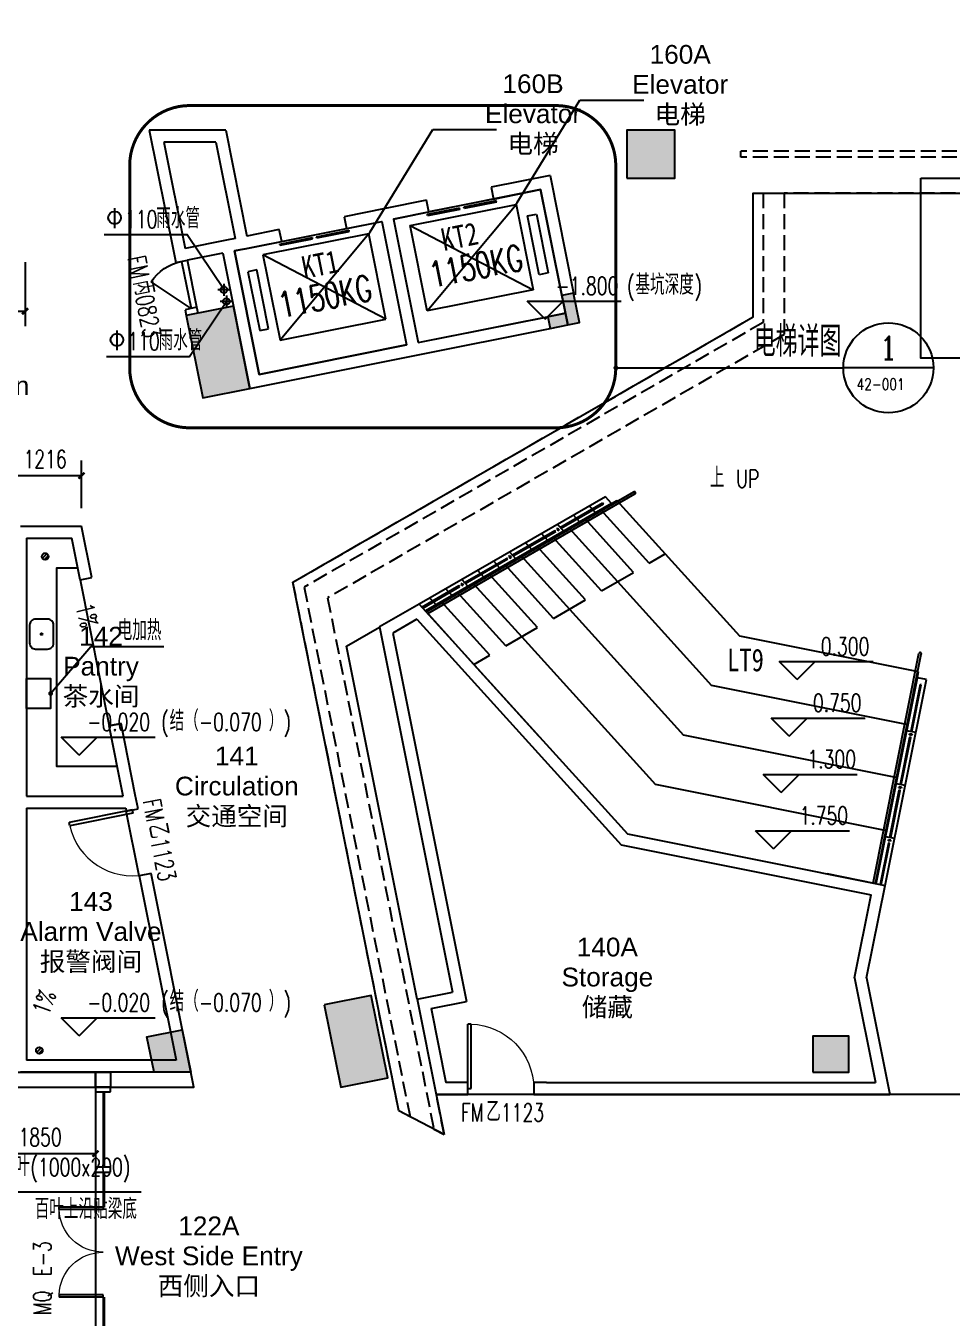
# Model space of a CAD drawing. Header units: inches. Extents: x -97096 to 280004, y -37912 to 97116.
# Drawn here: x -17912 to -2479, y 25900 to 47436 of the extents above; entities that cross this region are included whole.
import ezdxf
from ezdxf import colors
from ezdxf.entities.mleader import LeaderData, LeaderLine
from ezdxf.enums import TextEntityAlignment as Align
from ezdxf.math import Vec2, Vec3
from ezdxf.xclip import XClip

# ---------------------------------------------------------------- set-up
doc = ezdxf.new("R2010")
doc.units = ezdxf.units.IN
doc.header["$LTSCALE"] = 1000
doc.header["$MEASUREMENT"] = 0
doc.header["$XCLIPFRAME"] = 0
doc.linetypes.add('DASH', pattern=[0.35, 0.25, -0.1])
for name, color, linetype in [('3T_BAR', 7, 'Continuous'), ('510r-01$0$an-clng-level', 1, 'Continuous'), ('A-DETL-NOTE', 1, 'Continuous'), ('an-furniture', 253, 'Continuous'), ('COLUMN', 2, 'Continuous'), ('CURTWALL', 4, 'Continuous'), ('DIM_ELEV', 3, 'Continuous'), ('DIM_IDEN', 3, 'Continuous'), ('DIM_LEAD', 3, 'Continuous'), ('DIM_SYMB', 3, 'Continuous'), ('DOOR_FIRE', 4, 'Continuous'), ('DOOR_FIRE_TEXT', 7, 'Continuous'), ('EVTR', 6, 'Continuous'), ('PIPE', 3, 'Continuous'), ('PUB_DIM', 3, 'Continuous'), ('PUB_HATCH', 253, 'Continuous'), ('PUB_TEXT', 7, 'Continuous'), ('SLAB', 60, 'Continuous'), ('SPACE', 7, 'Continuous'), ('STAIR', 3, 'Continuous'), ('SURFACE', 6, 'Continuous'), ('SURFACE-INT', 62, 'Continuous'), ('WALL', 2, 'Continuous'), ('WALL-MOVE', 6, 'Continuous'), ('WINDOW', 4, 'Continuous'), ('WINDOW_TEXT', 7, 'Continuous')]:
    doc.layers.add(name, color=color, linetype=linetype)
doc.styles.add('510p-01$0$Arial_2', font='arial.ttf', dxfattribs={"height": 6.392964})
doc.styles.add('510p-01$0$Standard', font='gbenor.shx', dxfattribs={"bigfont": 'gbcbig.shx'})
doc.styles.add('_TCH_DIM', font='SIMPLEX', dxfattribs={"bigfont": 'GBCBIG'})
doc.styles.add('_TCH_DIM_T3', font='SIMPLEX', dxfattribs={"width": 0.705882, "bigfont": 'GBCBIG'})
doc.styles.add('_TCH_LABEL', font='COMPLEX', dxfattribs={"bigfont": 'GBCBIG'})
doc.styles.add('_TCH_SPACE', font='SIMPLEX', dxfattribs={"bigfont": 'GBCBIG'})
doc.styles.add('_TCH_WINDOW', font='SIMPLEX', dxfattribs={"bigfont": 'GBCBIG'})
doc.styles.add('DIMHT', font='', dxfattribs={"width": 0.8})
doc.styles.get('DIMHT').set_extended_font_data('SimHei')
doc.dimstyles.new('_TCH_ARCH&&100', dxfattribs={"dimtxt": 297.5, "dimasz": 100, "dimexe": 250, "dimexo": 300, "dimgap": 126.25, "dimtad": 1, "dimdec": 0, "dimzin": 0, "dimdsep": 46, "dimtxsty": '_TCH_DIM_T3', "dimblk": 'ARCHTICK', "dimcen": 0.09, "dimclrt": 7, "dimazin": 2, "dimtfac": 1, "dimtdec": 0, "dimtix": 1, "dimtmove": 2, "dimatfit": 3, "dimfxl": 1, "dimtolj": 1, "dimtzin": 0, "dimarcsym": 0})

# ---------------------------------------------------------------- blocks, each defined once
blk = doc.blocks.new('510p-01$0$_Dot')
at = {"color": 0, "linetype": 'ByBlock', "lineweight": -2}
blk.add_line((-0.5, 0), (-1, 0), dxfattribs=at)
at = {"color": 0, "linetype": 'ByBlock', "const_width": 0.5}
blk.add_lwpolyline([(-0.25, 0, 1), (0.25, 0, 1)], format="xyb", close=True, dxfattribs=at)
blk = doc.blocks.new('510p-01$0$material tag')
blk = doc.blocks.new('510I-02-CentralForum-00$0$forum stair 1')
at = {"layer": 'STAIR'}
for p, q in [((522983, 74185), (526971, 76485)), ((526499, 76404), (522184, 73915)), ((523003, 74151), (526991, 76451)), ((526602, 76290), (523235, 74348)), ((525746, 75894), (526457, 76304)), ((525760, 75879), (526467, 76287)), ((526457, 76304), (526467, 76287)), ((526602, 76290), (526691, 76341)), ((524949, 75435), (525658, 75843)), ((524963, 75419), (525672, 75828)), ((525689, 75873), (525707, 75883)), ((525689, 75873), (525709, 75838)), ((525707, 75883), (525727, 75848)), ((525709, 75838), (525727, 75848)), ((525893, 75881), (526699, 74991)), ((524151, 74975), (524860, 75383)), ((524892, 75413), (524909, 75423)), ((524892, 75413), (524912, 75378)), ((524909, 75423), (524929, 75388)), ((524912, 75378), (524929, 75388)), ((525096, 75421), (525901, 74532)), ((524165, 74959), (524874, 75368)), ((524094, 74953), (524112, 74963)), ((524094, 74953), (524114, 74919)), ((524112, 74963), (524131, 74929)), ((524298, 74961), (525104, 74072)), ((526699, 74991), (528268, 73258)), ((523354, 74515), (524063, 74923)), ((523367, 74499), (524076, 74908)), ((524114, 74919), (524131, 74929)), ((525901, 74532), (527800, 72434)), ((531718, 73486), (528736, 74082)), ((525104, 74072), (527332, 71610)), ((530642, 68387), (531723, 73791)), ((530683, 68387), (531762, 73783)), ((531699, 73388), (531718, 73486)), ((530698, 68387), (531699, 73388)), ((530851, 68387), (531846, 73358)), ((531743, 73277), (531586, 72493)), ((531605, 72489), (531762, 73273)), ((531846, 73358), (531699, 73388)), ((531762, 73273), (531743, 73277)), ((531564, 72436), (531568, 72455)), ((531603, 72428), (531564, 72436)), ((531607, 72448), (531568, 72455)), ((531607, 72448), (531603, 72428)), ((531388, 71553), (531392, 71573)), ((531427, 71545), (531388, 71553)), ((531431, 71565), (531392, 71573)), ((531431, 71565), (531427, 71545)), ((531211, 70671), (531215, 70690)), ((531250, 70663), (531211, 70671)), ((531254, 70682), (531215, 70690)), ((531254, 70682), (531250, 70663))]:
    blk.add_line(p, q, dxfattribs=at)
for points in [[(526278, 76201), (526234, 76250)], [(526602, 76290), (526499, 76404)], [(528736, 74082), (526691, 76341)], [(526012, 76048), (525968, 76097)], [(526071, 75983), (526026, 76033)], [(526965, 75145), (526159, 76034)], [(526337, 76137), (526292, 76186)], [(527230, 75298), (526425, 76188)], [(525672, 75828), (525658, 75843)], [(525805, 75830), (525702, 75944)], [(525215, 75588), (525170, 75637)], [(525481, 75741), (525436, 75790)], [(525539, 75677), (525494, 75726)], [(526433, 74838), (525628, 75728)], [(524874, 75368), (524860, 75383)], [(525007, 75370), (524904, 75484)], [(525273, 75523), (525228, 75573)], [(526167, 74685), (525362, 75574)], [(527230, 75298), (527496, 75451)], [(524417, 75128), (524373, 75177)], [(524683, 75281), (524638, 75330)], [(524741, 75217), (524697, 75266)], [(525635, 74378), (524830, 75268)], [(524210, 74910), (524107, 75024)], [(524475, 75063), (524431, 75113)], [(525369, 74225), (524564, 75115)], [(526433, 74838), (526965, 75145)], [(523885, 74821), (523841, 74871)], [(523944, 74757), (523899, 74806)], [(524838, 73918), (524032, 74808)], [(524076, 74908), (524063, 74923)], [(523620, 74668), (523575, 74717)], [(523678, 74603), (523633, 74653)], [(524572, 73765), (523767, 74655)], [(525635, 74378), (526167, 74685)], [(523235, 74348), (524040, 73458)], [(524306, 73612), (523501, 74501)], [(524838, 73918), (525369, 74225)], [(524040, 73458), (524572, 73765)], [(526864, 70785), (524306, 73612)], [(531542, 72603), (528268, 73258)], [(531365, 71721), (527800, 72434)], [(531429, 71606), (531586, 72391), (531566, 72395), (531409, 71610)], [(531669, 72476), (531522, 72505)], [(531189, 70838), (527332, 71610)], [(531252, 70724), (531409, 71508), (531390, 71512), (531233, 70728)], [(531493, 71593), (531346, 71623)], [(526570, 69315), (522868, 71259)], [(531012, 69956), (526864, 70785)], [(531316, 70711), (531169, 70740)], [(531076, 69841), (531233, 70626), (531213, 70630), (531056, 69845)]]:
    blk.add_lwpolyline(points, dxfattribs=at)
for centre, start, end in [((526981, 76468), 299.9717, 119.9717), ((531743, 73787), 348.6901, 168.6901)]:
    blk.add_arc(centre, 20, start, end, dxfattribs=at)
blk = doc.blocks.new('A$C3BF61DC0')
ref = blk.add_blockref('510I-02-CentralForum-00$0$forum stair 1', (-530924, -69770))
XClip(ref).set_block_clipping_path([(523397.6764344988, 74614.9874351846), (526864.1684886728, 70785.4480040937), (531159.227429929, 69926.4362158338), (538350.4292262733, 69926.436215833), (542645.4881675332, 70785.4480040937), (546111.9802214873, 74614.9874349417), (547325.6653080205, 77344.9206897573), (522183.9913772181, 77344.9206897573)])
blk = doc.blocks.new('PIPE-110')
for p, q in [((87087.5, -205623.5), (87087.5, -205423.5)), ((86987.5, -205523.5), (87187.5, -205523.5))]:
    blk.add_line(p, q)
blk.add_circle((87087.5, -205523.5), 55)
blk = doc.blocks.new('PIPE-12F')
at = {"layer": 'DIM_SYMB'}
for points in [[(25327, -201755), (26710, -201755), (27326, -202674)], [(25366, -203790), (26749, -203790), (27365, -202870)]]:
    blk.add_lwpolyline(points, dxfattribs=at)
for points in [[(27326, -202674, 1), (27326, -202674, 1)], [(27365, -202870, 1), (27365, -202870, 1)]]:
    blk.add_lwpolyline(points, format="xyb", close=True, dxfattribs=at)
at = {"layer": 'PUB_TEXT'}
for p, q in [((25502, -201317), (25502, -201650)), ((25541, -203352), (25541, -203685))]:
    blk.add_line(p, q, dxfattribs=at)
for centre in [(25502, -201475), (25541, -203510)]:
    blk.add_circle(centre, 105, dxfattribs=at)
at = {"layer": 'PIPE', "rotation": 179.999999999999}
for p in [(114413, -408198), (114452, -408394)]:
    blk.add_blockref('PIPE-110', p, dxfattribs=at)
at = {"layer": 'PUB_TEXT', "style": '_TCH_DIM', "width": 0.705882}
for p in [(25677, -201650), (25716, -203685)]:
    blk.add_text('110', height=297.5, dxfattribs=at).set_placement(p)
at = {"layer": 'PUB_TEXT', "style": '_TCH_DIM'}
for p in [(26197, -201650), (26236, -203685)]:
    blk.add_text('雨水管', height=337.6, dxfattribs=at).set_placement(p)
blk = doc.blocks.new('_ArchTick')
at = {"color": 0, "linetype": 'ByBlock', "const_width": 0.4}
blk.add_lwpolyline([(-0.5, -0.5), (0.5, 0.5)], dxfattribs=at)
blk = doc.blocks.new('*D212')
at = {"layer": 'Defpoints', "color": 0, "transparency": 16777216}
for p in [(-18900, 43800), (-17924, 43800), (-17924, 42681)]:
    blk.add_point(p, dxfattribs=at)
at = {"layer": 'PUB_DIM', "color": 0, "lineweight": -2, "transparency": 16777216}
for p, q in [((-18900, 43500), (-18900, 42431)), ((-17924, 43500), (-17924, 42431)), ((-18900, 42681), (-17924, 42681))]:
    blk.add_line(p, q, dxfattribs=at)
at = {"layer": 'PUB_DIM', "color": 0, "lineweight": -2, "transparency": 16777216, "xscale": 100, "yscale": 100, "zscale": 100, "rotation": 180}
blk.add_blockref('_ArchTick', (-18900, 42681), dxfattribs=at)
at = {"layer": 'PUB_DIM', "color": 0, "lineweight": -2, "transparency": 16777216, "xscale": 100, "yscale": 100, "zscale": 100}
blk.add_blockref('_ArchTick', (-17924, 42681), dxfattribs=at)
at = {"layer": 'PUB_DIM', "color": 7, "transparency": 16777216, "insert": (-18412, 42956), "char_height": 297.5, "attachment_point": 5, "style": '_TCH_DIM_T3'}
blk.add_mtext('\\A1;976', dxfattribs=at)
blk = doc.blocks.new('*D423')
at = {"layer": 'Defpoints', "color": 0, "transparency": 16777216}
for p in [(-16984, 39941), (-18200, 39100), (-16984, 39100)]:
    blk.add_point(p, dxfattribs=at)
at = {"layer": 'PUB_DIM', "color": 0, "lineweight": -2, "transparency": 16777216}
for p, q in [((-18200, 39400), (-18200, 40191)), ((-16984, 39400), (-16984, 40191)), ((-18200, 39941), (-16984, 39941))]:
    blk.add_line(p, q, dxfattribs=at)
at = {"layer": 'PUB_DIM', "color": 0, "lineweight": -2, "transparency": 16777216, "xscale": 100, "yscale": 100, "zscale": 100, "rotation": 180}
blk.add_blockref('_ArchTick', (-18200, 39941), dxfattribs=at)
at = {"layer": 'PUB_DIM', "color": 0, "lineweight": -2, "transparency": 16777216, "xscale": 100, "yscale": 100, "zscale": 100}
blk.add_blockref('_ArchTick', (-16984, 39941), dxfattribs=at)
at = {"layer": 'PUB_DIM', "color": 7, "transparency": 16777216, "insert": (-17592, 40216), "char_height": 297.5, "attachment_point": 5, "style": '_TCH_DIM_T3'}
blk.add_mtext('\\A1;1216', dxfattribs=at)
blk = doc.blocks.new('*D472')
at = {"layer": 'Defpoints', "color": 0, "transparency": 16777216}
for p in [(-18600, 29748), (-16750, 29748), (-16750, 28642)]:
    blk.add_point(p, dxfattribs=at)
at = {"layer": 'PUB_DIM', "color": 0, "lineweight": -2, "transparency": 16777216}
for p, q in [((-18600, 29448), (-18600, 28392)), ((-16750, 29448), (-16750, 28392)), ((-18600, 28642), (-16750, 28642))]:
    blk.add_line(p, q, dxfattribs=at)
at = {"layer": 'PUB_DIM', "color": 0, "lineweight": -2, "transparency": 16777216, "xscale": 100, "yscale": 100, "zscale": 100}
for p, rotation in [((-18600, 28642), 179.9965675567383), ((-16750, 28642), 359.9965675567383)]:
    blk.add_blockref('_ArchTick', p, dxfattribs=dict(at, rotation=rotation))
at = {"layer": 'PUB_DIM', "color": 7, "transparency": 16777216, "insert": (-17675, 28917), "char_height": 297.5, "attachment_point": 5, "rotation": 359.9966, "style": '_TCH_DIM_T3'}
blk.add_mtext('\\A1;1850', dxfattribs=at)
blk = doc.blocks.new('_FZH')
blk.add_lwpolyline([(-0.5, -0.5), (0.5, -0.5), (0.5, 0.5), (-0.5, 0.5)], close=True)
at = {"layer": 'PUB_HATCH'}
blk.add_solid([(-0.5, -0.5), (0.5, -0.5), (-0.5, 0.5), (0.5, 0.5)], dxfattribs=at)
blk = doc.blocks.new('$DorLib2D$00000001')
for p, q in [((0.45, 0.975), (0.5, 0.975)), ((0.45, 0), (0.45, 0.975)), ((0.5, 0), (0.5, 0.975)), ((0.5, 0), (0.45, 0))]:
    blk.add_line(p, q)
at = {"lineweight": 13}
blk.add_arc((0.475, 0), 0.975, 91.4693, 180, dxfattribs=at)
blk = doc.blocks.new('$DorLib2D$00000002')
for p, q in [((-0.5, 0), (-0.5, 0.4875)), ((-0.475, 0.4875), (-0.5, 0.4875)), ((-0.475, 0), (-0.475, 0.4875)), ((0.475, 0), (0.475, 0.4875)), ((0.475, 0.4875), (0.5, 0.4875)), ((0.5, 0), (0.5, 0.4875)), ((-0.5, 0), (-0.475, 0)), ((0.5, 0), (0.475, 0))]:
    blk.add_line(p, q)
at = {"lineweight": 13}
for centre, start, end in [((-0.4875, 0), 0, 88.53072), ((0.4875, 0), 91.46928, 180)]:
    blk.add_arc(centre, 0.4875, start, end, dxfattribs=at)
blk = doc.blocks.new('$DORLIB2D$00000127')
at = {"color": 0}
for points in [[(-0.533, 0.795), (-0.533, 0.69)], [(-0.033, 0.795), (-0.533, 0.795)], [(-0.033, 0.795), (-0.033, 0.69)], [(0.533, 0.795), (0.033, 0.795)], [(0.033, 0.795), (0.033, 0.69)], [(0.533, 0.795), (0.533, 0.69)], [(-0.033, 0.69), (-0.533, 0.69)], [(0.533, 0.69), (0.033, 0.69)], [(0.5, 0.5), (-0.5, 0.5)]]:
    blk.add_lwpolyline(points, dxfattribs=at)
blk = doc.blocks.new('$DorLib2D$00000114')
at = {"color": 0}
blk.add_line((0.5, 0), (-0.207, 0.707), dxfattribs=at)
blk.add_arc((0.5, 0), 1, 135, 180, dxfattribs=at)

msp = doc.modelspace()

# ---------------------------------------------------------------- hatches: boundary and pattern name
at = {"layer": 'PIPE'}
h = msp.add_hatch(dxfattribs=at)
h.set_pattern_fill('ANSI31', color=256, scale=25)
h.set_pattern_definition([(45, (-11043, 497481), (-28.0633004, 28.0633004), [])])
edge = h.paths.add_edge_path()
edge.add_arc((-17589.5, 38595), 55, 0, 360)
h = msp.add_hatch(dxfattribs=at)
h.set_pattern_fill('ANSI31', color=256, scale=25)
h.set_pattern_definition([(45, (-11141, 489246.5), (-28.0633004, 28.0633004), [])])
edge = h.paths.add_edge_path()
edge.add_arc((-17687.5, 30360.5), 55, 0, 360)
at = {"layer": 'PUB_HATCH'}
msp.add_hatch(color=256, dxfattribs=at).paths.add_polyline_path([(-15776.2, 30000), (-15893.9, 30588.3), (-15305.5, 30706), (-15164.3, 30000)])

# ---------------------------------------------------------------- linework, layer by layer
at = {"layer": '3T_BAR'}
for p, q in [((-16750, 29750), (-16750, 29670)), ((-16500, 29750), (-16750, 29750)), ((-16500, 29670), (-16500, 29750)), ((-16750, 29670), (-16500, 29670)), ((-16750, 28415), (-16750, 28335)), ((-16500, 28415), (-16750, 28415)), ((-16750, 28335), (-16500, 28335)), ((-16500, 28335), (-16500, 28415))]:
    msp.add_line(p, q, dxfattribs=at)
msp.add_lwpolyline([(-16500, 29750), (-16750, 29750), (-16750, 30000), (-16500, 30000)], close=True, dxfattribs=at)
at = {"layer": '510r-01$0$an-clng-level'}
msp.add_lwpolyline([(-10942.7, 28958.5), (-11699.6, 29356.2), (-13461.5, 38164.5), (-5791.7, 42587.6), (-5791.7, 44650), (5791.7, 44650), (5791.7, 42587.6), (13461.5, 38164.5), (11699.6, 29356.2), (10942.7, 28958.5), (11076.4, 29627.2), (-11076.4, 29627.2)], close=True, dxfattribs=at)
at = {"layer": 'an-furniture'}
for points in [[(-3000, 44900), (3000, 44900), (3000, 41900), (-3000, 41900)], [(-17900, 36559.5), (-17500, 36559.5), (-17500, 36059.5), (-17900, 36059.5)]]:
    msp.add_lwpolyline(points, close=True, dxfattribs=at)
msp.add_lwpolyline([(-17048.3, 38400), (-17400, 38400), (-17400, 35100), (-16388.3, 35100)], dxfattribs=at)
msp.add_lwpolyline([(-17550, 37550.2), (-17750, 37550.2, 0.4142136), (-17850, 37450.2), (-17850, 37150.2, 0.4142136), (-17750, 37050.2), (-17550, 37050.2, 0.4142136), (-17450, 37150.2), (-17450, 37450.2, 0.4142136)], format="xyb", close=True, dxfattribs=at)
msp.add_circle((-17650, 37300.2), 15, dxfattribs=at)
at = {"layer": 'COLUMN'}
msp.add_lwpolyline([(-15776.2, 30000), (-15893.9, 30588.3), (-15305.5, 30706), (-15164.3, 30000)], close=True, dxfattribs=at)
at = {"layer": 'CURTWALL'}
for p, q in [((-16625, 29670), (-16625, 28415)), ((-16605, 29670), (-16605, 28415)), ((-16625, 28335), (-16625, 27750)), ((-16605, 28335), (-16605, 27750)), ((-16625, 26250), (-16625, 25665)), ((-16605, 26250), (-16605, 25665))]:
    msp.add_line(p, q, dxfattribs=at)
at = {"layer": 'DIM_ELEV'}
for p, q in [((-9260, 42550), (-9560, 42850)), ((-9560, 42850), (-7995, 42850)), ((-9260, 42550), (-8960, 42850)), ((-5062.8, 36540.8), (-5362.8, 36840.8)), ((-5362.8, 36840.8), (-3797.8, 36840.8)), ((-5062.8, 36540.8), (-4762.8, 36840.8)), ((-5194.2, 35601.5), (-5494.2, 35901.5)), ((-5494.2, 35901.5), (-3929.2, 35901.5)), ((-5194.2, 35601.5), (-4894.2, 35901.5)), ((-17022.1, 35281.4), (-17322.1, 35581.4)), ((-17322.1, 35581.4), (-15757.1, 35581.4)), ((-17022.1, 35281.4), (-16722.1, 35581.4)), ((-5325.6, 34662.3), (-5625.6, 34962.3)), ((-5625.6, 34962.3), (-4060.6, 34962.3)), ((-5325.6, 34662.3), (-5025.6, 34962.3)), ((-5456.9, 33723.1), (-5756.9, 34023.1)), ((-5756.9, 34023.1), (-4191.9, 34023.1)), ((-5456.9, 33723.1), (-5156.9, 34023.1)), ((-17022.1, 30607.3), (-17322.1, 30907.3)), ((-17322.1, 30907.3), (-15757.1, 30907.3)), ((-17022.1, 30607.3), (-16722.1, 30907.3))]:
    msp.add_line(p, q, dxfattribs=at)
at = {"layer": 'DIM_IDEN'}
for p, q in [((-8058, 41736.8), (-5168.3, 41736.8)), ((-5168.3, 41736.8), (-4291.4, 41736.8)), ((-2791.4, 41736.8), (-4291.4, 41736.8))]:
    msp.add_line(p, q, dxfattribs=at)
for centre, radius in [((-3541.4, 41736.8), 750), ((-8083, 41736.8), 25)]:
    msp.add_circle(centre, radius, dxfattribs=at)
at = {"layer": 'DIM_LEAD'}
for p, q in [((-17500, 36309.5), (-16830, 37091.5)), ((-16830, 37091.5), (-15615, 37091.5)), ((-18861.2, 28006.8), (-15990.2, 28006.8))]:
    msp.add_line(p, q, dxfattribs=at)
at = {"layer": 'DIM_LEAD', "const_width": 40}
msp.add_lwpolyline([(-17513, 36294.3, 1), (-17487, 36324.7, 1)], format="xyb", close=True, dxfattribs=at)
at = {"layer": 'DIM_SYMB'}
for points in [[(-6605.5, 39862.3, 0, 0, 0), (-10694.6, 37504.3, 80, 0, 0), (-10954.5, 37354.4, 0, 0, 0)], [(-17016.1, 37065.4, 0, 0, 0), (-17200.9, 37796.5, 80, 0, 0), (-17274.5, 38087.3, 0, 0, 0)], [(-17202.7, 31551.1, 0, 0, 0), (-17454.2, 30840.3, 80, 0, 0), (-17554.3, 30557.4, 0, 0, 0)]]:
    msp.add_lwpolyline(points, format="xyseb", dxfattribs=at)
at = {"layer": 'DOOR_FIRE'}
for p, q in [((-15316.8, 43510.1), (-15160, 42725.6)), ((-15061.9, 42745.2), (-15218.8, 43529.7)), ((-16022.8, 33272.3), (-16238.5, 34351))]:
    msp.add_line(p, q, dxfattribs=at)
at = {"layer": 'EVTR'}
for p, q in [((-11510.2, 44108.1), (-9745.2, 44461.1)), ((-11225.8, 42686.3), (-9745.2, 44461.1)), ((-9745.2, 44461.1), (-9460.8, 43039.3)), ((-9553.9, 44269.9), (-9406.9, 44299.3)), ((-9357.8, 43289.3), (-9553.9, 44269.9)), ((-9406.9, 44299.3), (-9210.7, 43318.8)), ((-12196.6, 43970.8), (-13961.7, 43617.8)), ((-12196.6, 43970.8), (-13677.3, 42196)), ((-11912.2, 42549), (-12196.6, 43970.8)), ((-11225.8, 42686.3), (-11510.2, 44108.1)), ((-11510.2, 44108.1), (-9460.8, 43039.3)), ((-13961.7, 43617.8), (-13677.3, 42196)), ((-11912.2, 42549), (-13961.7, 43617.8)), ((-14064.6, 43367.8), (-14211.7, 43338.4)), ((-14211.7, 43338.4), (-14015.6, 42357.8)), ((-13868.5, 42387.2), (-14064.6, 43367.8)), ((-9210.7, 43318.8), (-9357.8, 43289.3)), ((-9460.8, 43039.3), (-11225.8, 42686.3)), ((-13677.3, 42196), (-11912.2, 42549)), ((-14015.6, 42357.8), (-13868.5, 42387.2))]:
    msp.add_line(p, q, dxfattribs=at)
at = {"layer": 'PIPE'}
for centre in [(-17589.5, 38595), (-17687.5, 30360.5)]:
    msp.add_circle(centre, 55, dxfattribs=at)
at = {"layer": 'PUB_DIM', "linetype": 'DASH', "const_width": 50}
msp.add_lwpolyline([(-15182.1, 46107.9), (-9083, 46107.9, -0.4142136), (-8083, 45107.9), (-8083, 41736.8, -0.4142136), (-9083, 40736.8), (-15182.1, 40736.8, -0.4142136), (-16182.1, 41736.8), (-16182.1, 45107.9, -0.4142136)], format="xyb", close=True, dxfattribs=at)
at = {"layer": 'SLAB'}
msp.add_lwpolyline([(10489, 49200), (-12200, 49200), (-12200, 48450), (-12800, 48450), (-12800, 60000), (-45700, 60000), (-45700, 48000), (-24250, 48000), (-24250, 42000), (-54700, 42000), (-54700, 30000), (-16750, 30000), (-16750, 24000)], dxfattribs=at)
for points in [[(-11374.9, 42156.9), (-8923.5, 42647.2), (-9335.3, 44706.4), (-11786.8, 44216.1)], [(-14434.3, 43686.6), (-11982.9, 44176.9), (-11571, 42117.7), (-14022.5, 41627.4)]]:
    msp.add_lwpolyline(points, close=True, dxfattribs=at)
at = {"layer": 'STAIR'}
msp.add_lwpolyline([(-11394.2, 31215.8), (-12570.8, 37099.3), (-12022.2, 37415.7)], dxfattribs=at)
at = {"layer": 'SURFACE', "linetype": 'DASH'}
msp.add_lwpolyline([(-11699.6, 29356.2), (-13461.5, 38164.5), (-5791.7, 42587.6), (-5791.7, 44650), (-5626.7, 44650), (-5626.7, 42492.3), (-13276.4, 38080.7), (-11511.6, 29257.4)], close=True, dxfattribs=at)
for points in [[(11076.4, 29627.2), (10942.7, 28958.5), (11114.1, 29048.6), (12884.9, 37902.5), (5276.7, 42290.1), (5276.7, 44650), (-5276.7, 44650), (-5276.7, 42290.1), (-12884.9, 37902.5), (-11114.1, 29048.6), (-10942.7, 28958.5), (-11076.4, 29627.2)], [(3514.7, 29627.2), (-3514.7, 29627.2)]]:
    msp.add_lwpolyline(points, dxfattribs=at)
at = {"layer": 'SURFACE'}
msp.add_lwpolyline([(-18600, 30000), (-18600, 29750), (-15114.3, 29750), (-15163.8, 30000)], dxfattribs=at)
at = {"layer": 'SURFACE-INT'}
for p, q in [((-14179.4, 41392), (-14371, 42350)), ((-16326.1, 35808.6), (-16522.2, 35769.4))]:
    msp.add_line(p, q, dxfattribs=at)
at = {"layer": 'WALL'}
for p, q in [((-15856.8, 45700), (-15454.1, 43686.6)), ((-14582, 45700), (-15856.8, 45700)), ((-14582, 45700), (-14228.4, 43931.7)), ((-15612.8, 45500), (-15258, 43725.8)), ((-14746, 45500), (-15612.8, 45500)), ((-14746, 45500), (-14424.5, 43892.5)), ((-9178.4, 44941.7), (-10159, 44745.6)), ((-9178.4, 44941.7), (-8786.2, 42980.6)), ((-10159, 44745.6), (-10119.8, 44549.5)), ((-10119.8, 44549.5), (-9335.3, 44706.4)), ((-9335.3, 44706.4), (-8982.3, 42941.4)), ((-11924, 44392.6), (-12610.4, 44255.3)), ((-11237.6, 44529.9), (-11924, 44392.6)), ((-11198.4, 44333.8), (-11237.6, 44529.9)), ((-12610.4, 44255.3), (-12571.2, 44059.2)), ((-12571.2, 44059.2), (-11982.9, 44176.9)), ((-11982.9, 44176.9), (-11571, 42117.7)), ((-11786.8, 44216.1), (-11198.4, 44333.8)), ((-11786.8, 44216.1), (-11374.9, 42156.9)), ((-13689.1, 44039.6), (-14228.4, 43931.7)), ((-13649.9, 43843.5), (-13689.1, 44039.6)), ((-14571.6, 43863.1), (-15258, 43725.8)), ((-14424.5, 43892.5), (-14571.6, 43863.1)), ((-14287.2, 43716), (-13649.9, 43843.5)), ((-15454.1, 43686.6), (-15414.9, 43490.5)), ((-15414.9, 43490.5), (-15218.8, 43529.7)), ((-14630.4, 43647.4), (-15218.8, 43529.7)), ((-14630.4, 43647.4), (-14179.4, 41392)), ((-14287.2, 43716), (-14434.3, 43686.6)), ((-14434.3, 43686.6), (-14022.5, 41627.4)), ((-15061.9, 42745.2), (-15258, 42706)), ((-15258, 42706), (-15238.4, 42608)), ((-15042.3, 42647.2), (-15061.9, 42745.2)), ((-11374.9, 42156.9), (-9217.6, 42588.3)), ((-11433.7, 41941.2), (-9178.4, 42392.2)), ((-14022.5, 41627.4), (-11571, 42117.7)), ((-14179.4, 41392), (-11433.7, 41941.2)), ((-18000, 39100), (-16984.3, 39100)), ((-16813.3, 38244.9), (-16984.3, 39100)), ((-17900, 38900), (-17900, 37900)), ((-17900, 38900), (-17148.3, 38900)), ((-17009.4, 38205.7), (-17148.3, 38900)), ((-17009.4, 38205.7), (-16813.3, 38244.9)), ((-17900, 37900), (-17900, 34600)), ((-11358.7, 37801), (-12022.7, 37418.1)), ((-11358.7, 37801), (-7890.7, 33969.7)), ((-11398.7, 37547.1), (-11798.4, 37316.6)), ((-11398.7, 37547.1), (-7994.6, 33786.5)), ((-12022.7, 37418.1), (-10805.8, 31333.5)), ((-11798.4, 37316.6), (-10570.5, 31176.6)), ((-16522.2, 35769.4), (-16326.1, 35808.6)), ((-16288.3, 34600), (-16522.2, 35769.4)), ((-16088.3, 34619.6), (-16326.1, 35808.6)), ((-17900, 34600), (-16288.3, 34600)), ((-16042.4, 34390.2), (-16088.3, 34619.6)), ((-17900, 34400), (-17900, 30250)), ((-17900, 34400), (-16248.3, 34400)), ((-16248.3, 34400), (-16238.5, 34351)), ((-16238.5, 34351), (-16042.4, 34390.2)), ((-7890.7, 33969.7), (-3595.6, 33110.7)), ((-7994.6, 33786.5), (-3831, 32953.8)), ((-15826.6, 33311.6), (-16022.8, 33272.3)), ((-16022.8, 33272.3), (-15408.3, 30200)), ((-15164.3, 30000), (-15826.6, 33311.6)), ((-4107.5, 31571.2), (-3831, 32953.8)), ((-3903.5, 31571.2), (-3595.6, 33110.7)), ((-4107.5, 31571.2), (-3758.7, 29827.1)), ((-3903.5, 31571.2), (-3514.7, 29627.1)), ((-11394.2, 31215.8), (-10805.8, 31333.5)), ((-11394.2, 31215.8), (-11076.4, 29627.2)), ((-11158.8, 31058.9), (-10570.5, 31176.6)), ((-11158.8, 31058.9), (-10912.5, 29827.2)), ((-17900, 30250), (-17900, 30200)), ((-15408.3, 30200), (-17900, 30200)), ((-15164.3, 30000), (-18000, 30000)), ((-10550.1, 29827.2), (-10912.5, 29827.2)), ((-10550.1, 29627.2), (-10550.1, 29827.2)), ((-9236.3, 29827.2), (-9450.1, 29827.2)), ((-9450.1, 29827.2), (-9450.1, 29627.2)), ((-9236.3, 29827.2), (-9236.3, 29827.2)), ((-9236.3, 29827.2), (-3758.7, 29827.1)), ((-11076.4, 29627.2), (-10550.1, 29627.2)), ((-9450.1, 29627.2), (-9236.3, 29627.2)), ((-9236.3, 29627.2), (-3514.7, 29627.1))]:
    msp.add_line(p, q, dxfattribs=at)
at = {"layer": 'WALL-MOVE', "linetype": 'DASH'}
for p, q in [((6000, 45350), (-6000, 45350)), ((-6000, 45250), (-6000, 45350)), ((6000, 45250), (-6000, 45250))]:
    msp.add_line(p, q, dxfattribs=at)
at = {"layer": 'WINDOW'}
msp.add_line((-16750, 27750), (-16750, 26250), dxfattribs=at)
msp.add_lwpolyline([(-17009.4, 38205.7), (-16522.2, 35769.4)], dxfattribs=at)

# ---------------------------------------------------------------- block references
at = {"layer": 'A-DETL-NOTE'}
ref = msp.add_blockref('510p-01$0$material tag', (-187390, -28871.3), dxfattribs=dict(at, xscale=3.125, yscale=3.125, zscale=3.125))
ref.add_attrib('ROOM_TAG', '160A', dxfattribs={"layer": '0', "height": 312.5, "style": '510p-01$0$Arial_2'}).set_placement((-7010.4, 46960.9), align=Align.MIDDLE_CENTER)
ref.add_attrib('NAME_ENG', 'Elevator', dxfattribs={"layer": '0', "height": 312.5, "style": '510p-01$0$Arial_2'}).set_placement((-7010.4, 46460.9), align=Align.MIDDLE_CENTER)
ref.add_attrib('NAME_CN', '电梯', dxfattribs={"layer": '0', "height": 312.5, "style": '510p-01$0$Arial_2'}).set_placement((-7010.4, 45960.9), align=Align.MIDDLE_CENTER)
ref = msp.add_blockref('510p-01$0$material tag', (-189841.5, -29361.6), dxfattribs=dict(at, xscale=3.125, yscale=3.125, zscale=3.125))
ref.add_attrib('ROOM_TAG', '160B', dxfattribs={"layer": '0', "height": 312.5, "style": '510p-01$0$Arial_2'}).set_placement((-9461.8, 46470.6), align=Align.MIDDLE_CENTER)
ref.add_attrib('NAME_ENG', 'Elevator', dxfattribs={"layer": '0', "height": 312.5, "style": '510p-01$0$Arial_2'}).set_placement((-9461.8, 45970.6), align=Align.MIDDLE_CENTER)
ref.add_attrib('NAME_CN', '电梯', dxfattribs={"layer": '0', "height": 312.5, "style": '510p-01$0$Arial_2'}).set_placement((-9461.8, 45470.6), align=Align.MIDDLE_CENTER)
ref = msp.add_blockref('510p-01$0$material tag', (-199265.4, -33894.5), dxfattribs=dict(at, xscale=3.125, yscale=3.125, zscale=3.125))
ref.add_attrib('ROOM_TAG', '141A', dxfattribs={"layer": '0', "height": 312.5, "style": '510p-01$0$Arial_2'}).set_placement((-18885.8, 41937.7), align=Align.MIDDLE_CENTER)
ref.add_attrib('NAME_ENG', 'Circulation', dxfattribs={"layer": '0', "height": 312.5, "style": '510p-01$0$Arial_2'}).set_placement((-18885.8, 41437.7), align=Align.MIDDLE_CENTER)
ref.add_attrib('NAME_CN', '交通空间', dxfattribs={"layer": '0', "height": 312.5, "style": '510p-01$0$Arial_2'}).set_placement((-18885.8, 40937.7), align=Align.MIDDLE_CENTER)
ref = msp.add_blockref('510p-01$0$material tag', (-197039.4, -38567.5), dxfattribs=dict(at, xscale=3.125, yscale=3.125, zscale=3.125))
ref.add_attrib('ROOM_TAG', '142', dxfattribs={"layer": '0', "height": 312.5, "style": '510p-01$0$Arial_2'}).set_placement((-16659.8, 37264.7), align=Align.MIDDLE_CENTER)
ref.add_attrib('NAME_ENG', 'Pantry', dxfattribs={"layer": '0', "height": 312.5, "style": '510p-01$0$Arial_2'}).set_placement((-16659.8, 36764.7), align=Align.MIDDLE_CENTER)
ref.add_attrib('NAME_CN', '茶水间', dxfattribs={"layer": '0', "height": 312.5, "style": '510p-01$0$Arial_2'}).set_placement((-16659.8, 36264.7), align=Align.MIDDLE_CENTER)
ref = msp.add_blockref('510p-01$0$material tag', (-194777.2, -40565), dxfattribs=dict(at, xscale=3.125, yscale=3.125, zscale=3.125))
ref.add_attrib('ROOM_TAG', '141', dxfattribs={"layer": '0', "height": 312.5, "style": '510p-01$0$Arial_2'}).set_placement((-14397.5, 35267.2), align=Align.MIDDLE_CENTER)
ref.add_attrib('NAME_ENG', 'Circulation', dxfattribs={"layer": '0', "height": 312.5, "style": '510p-01$0$Arial_2'}).set_placement((-14397.5, 34767.2), align=Align.MIDDLE_CENTER)
ref.add_attrib('NAME_CN', '交通空间', dxfattribs={"layer": '0', "height": 312.5, "style": '510p-01$0$Arial_2'}).set_placement((-14397.5, 34267.2), align=Align.MIDDLE_CENTER)
ref = msp.add_blockref('510p-01$0$material tag', (-197207.4, -42989), dxfattribs=dict(at, xscale=3.125, yscale=3.125, zscale=3.125))
ref.add_attrib('ROOM_TAG', '143', dxfattribs={"layer": '0', "height": 312.5, "style": '510p-01$0$Arial_2'}).set_placement((-16827.8, 32843.2), align=Align.MIDDLE_CENTER)
ref.add_attrib('NAME_ENG', 'Alarm Valve', dxfattribs={"layer": '0', "height": 312.5, "style": '510p-01$0$Arial_2'}).set_placement((-16827.8, 32343.2), align=Align.MIDDLE_CENTER)
ref.add_attrib('NAME_CN', '报警阀间', dxfattribs={"layer": '0', "height": 312.5, "style": '510p-01$0$Arial_2'}).set_placement((-16827.8, 31843.2), align=Align.MIDDLE_CENTER)
ref = msp.add_blockref('510p-01$0$material tag', (-188603.3, -43747.5), dxfattribs=dict(at, xscale=3.125, yscale=3.125, zscale=3.125))
ref.add_attrib('ROOM_TAG', '140A', dxfattribs={"layer": '0', "height": 312.5, "style": '510p-01$0$Arial_2'}).set_placement((-8223.6, 32084.7), align=Align.MIDDLE_CENTER)
ref.add_attrib('NAME_ENG', 'Storage', dxfattribs={"layer": '0', "height": 312.5, "style": '510p-01$0$Arial_2'}).set_placement((-8223.6, 31584.7), align=Align.MIDDLE_CENTER)
ref.add_attrib('NAME_CN', '储藏', dxfattribs={"layer": '0', "height": 312.5, "style": '510p-01$0$Arial_2'}).set_placement((-8223.6, 31084.7), align=Align.MIDDLE_CENTER)
ref = msp.add_blockref('510p-01$0$material tag', (-195242.4, -48394.1), dxfattribs=dict(at, xscale=3.125, yscale=3.125, zscale=3.125))
ref.add_attrib('ROOM_TAG', '122A', dxfattribs={"layer": '0', "height": 312.5, "style": '510p-01$0$Arial_2'}).set_placement((-14862.8, 27438.1), align=Align.MIDDLE_CENTER)
ref.add_attrib('NAME_ENG', 'West Side Entry', dxfattribs={"layer": '0', "height": 312.5, "style": '510p-01$0$Arial_2'}).set_placement((-14862.8, 26938.1), align=Align.MIDDLE_CENTER)
ref.add_attrib('NAME_CN', '西侧入口', dxfattribs={"layer": '0', "height": 312.5, "style": '510p-01$0$Arial_2'}).set_placement((-14862.8, 26438.1), align=Align.MIDDLE_CENTER)
at = {"layer": 'COLUMN'}
for p, xscale, yscale, zscale in [((-7500, 45300), 800, 800, 800), ((-4500, 30300), 600, 600, 600)]:
    msp.add_blockref('_FZH', p, dxfattribs=dict(at, xscale=xscale, yscale=yscale, zscale=zscale))
for p, xscale, yscale, zscale, rotation in [((-8835.2, 42715.8), 200.0000000013488, 500.0000000007343, 500.0000000007343, 11.30993247402144), ((-14708.9, 42000), 1399.999999999997, 800.0000000000042, 800.0000000000042, 281.3099324740201), ((-9050.9, 42519.7), 300.000000001085, 199.9999999993311, 199.9999999993311, 11.30993247399351), ((-12411.9, 30514.9), 1399.999999999997, 800.0000000000042, 800.0000000000042, 281.3099324740201)]:
    msp.add_blockref('_FZH', p, dxfattribs=dict(at, xscale=xscale, yscale=yscale, zscale=zscale, rotation=rotation))
at = {"layer": 'DOOR_FIRE', "zscale": 200}
for name, p, xscale, yscale, rotation in [('$DorLib2D$00000114', (-15238.4, 43117.9), 800, -800, 281.3099324735015), ('$DorLib2D$00000001', (-16032.6, 33831.3), 1100, 1100, 101.3099324740202), ('$DorLib2D$00000001', (-10000.1, 29727.2), -1100, 1100, 359.9993791538622)]:
    msp.add_blockref(name, p, dxfattribs=dict(at, xscale=xscale, yscale=yscale, rotation=rotation))
at = {"layer": 'PIPE'}
msp.add_blockref('PIPE-12F', (-41936.4, 245713.5), dxfattribs=at)
at = {"layer": 'STAIR'}
msp.add_blockref('A$C3BF61DC0', (-3831, 32953.8), dxfattribs=at)
at = {"layer": 'WINDOW'}
for name, p, xscale, yscale, zscale, rotation in [('$DORLIB2D$00000127', (-10678.7, 44539.7), 1100, -200, 1100, 11.30993247402059), ('$DORLIB2D$00000127', (-13130.1, 44049.4), 1100, 200, 1100, 191.3099324740208), ('$DorLib2D$00000002', (-16625, 27000), 1500, -1500, 1500, 270.0000000000061)]:
    msp.add_blockref(name, p, dxfattribs=dict(at, xscale=xscale, yscale=yscale, zscale=zscale, rotation=rotation))

# ---------------------------------------------------------------- texts
at = {"layer": 'DOOR_FIRE_TEXT', "style": '_TCH_WINDOW', "width": 0.705882}
for s, rotation, p in [('FM', 281.30993, (-16218, 43572.4)), ('0823', 281.30993, (-16087.4, 42919.6)), ('FM', 281.30993, (-15966.5, 34520.5)), ('1123', 281.30993, (-15835.9, 33867.7)), ('FM', 359.99938, (-10662.9, 29177.2)), ('1123', 359.99938, (-9997.2, 29177.2))]:
    msp.add_text(s, height=297.5, rotation=rotation, dxfattribs=at).set_placement(p)
at = {"layer": 'DOOR_FIRE_TEXT', "style": '_TCH_WINDOW'}
for s, rotation, p in [('丙', 281.30993, (-16135.6, 43160.6)), ('乙', 281.30993, (-15884.1, 34108.6)), ('乙', 359.99938, (-10242.9, 29177.2))]:
    msp.add_text(s, height=337.6, rotation=rotation, dxfattribs=at).set_placement(p)
at = {"layer": 'PUB_TEXT', "style": '_TCH_DIM', "width": 0.705882}
for s, p in [('(', (-7895, 42955)), (')', (-6772, 42955)), ('-1.800', (-9085, 42955)), ('UP', (-6078.8, 39739.8)), ('0.300', (-4667.8, 36945.8)), ('0.750', (-4799.2, 36006.5)), ('-0.020', (-16887.1, 35686.4)), ('(', (-15657.1, 35686.4)), ('-0.070', (-15025.6, 35686.4)), (')', (-13619.9, 35686.4)), ('1.300', (-4890.6, 35067.3)), ('1.750', (-5021.9, 34128.1)), ('-0.020', (-16887.1, 31012.3)), ('(', (-15657.1, 31012.3)), ('-0.070', (-15025.6, 31012.3)), (')', (-13619.9, 31012.3)), ('(1000x200)', (-17835.2, 28267.7))]:
    msp.add_text(s, height=297.5, dxfattribs=at).set_placement(p)
at = {"layer": 'PUB_TEXT', "style": '_TCH_DIM'}
for s, height, p in [('基坑深度', 337.59, (-7755, 42955)), ('电梯详图', 506.38, (-5783.8, 41922.2)), ('上', 337.6, (-6514.5, 39739.8)), ('电加热', 337.59, (-16382.8, 37196.5)), ('结（', 337.59, (-15517.1, 35686.4)), ('）', 337.6, (-13865.6, 35686.4)), ('结（', 337.59, (-15517.1, 31012.3)), ('）', 337.6, (-13865.6, 31012.3)), ('防雨百叶', 337.59, (-18818.2, 28267.7)), ('百叶上沿贴梁底', 337.59, (-17763.3, 27551.8))]:
    msp.add_text(s, height=height, dxfattribs=at).set_placement(p)
at = {"layer": 'PUB_TEXT', "style": '_TCH_LABEL'}
for s, height, width, p, p2 in [('1', 385.9, 1.80548, (-3690.7, 41876.5), (-3392.1, 41876.5)), ('42-001', 187.72, 0.77118, (-4071.4, 41370.4), (-3271.7, 41370.4))]:
    msp.add_text(s, height=height, dxfattribs=dict(at, width=width)).set_placement(p, p2, align=Align.FIT)
at = {"layer": 'PUB_TEXT', "style": '_TCH_DIM', "width": 0.705882}
for rotation, p in [(284.18785, (-17085.2, 37766.9)), (70.51415, (-17534.2, 30929))]:
    msp.add_text('1%', height=297.5, rotation=rotation, dxfattribs=at).set_placement(p)
at = {"layer": 'SPACE'}
for s, height, style, width, p in [('KT2', 375.53, 'DIMHT', 0.8, (-10950.8, 43682.6)), ('1150KG', 425, '_TCH_SPACE', 0.705882, (-11137.8, 43068.6)), ('KT1', 375.53, 'DIMHT', 0.8, (-13273.6, 43218.1)), ('1150KG', 425, '_TCH_SPACE', 0.705882, (-13653.5, 42565.5))]:
    msp.add_text(s, height=height, rotation=11.30993, dxfattribs=dict(at, style=style, width=width)).set_placement(p)
at = {"layer": 'SPACE', "style": 'DIMHT', "width": 0.8}
msp.add_text('LT9', height=375.53, dxfattribs=at).set_placement((-6228.6, 36680.7))
at = {"layer": 'WINDOW_TEXT', "style": '_TCH_WINDOW', "width": 0.705882}
for s, p in [('E-3', (-17489.3, 26595.6)), ('MQ', (-17489.3, 25945.6))]:
    msp.add_text(s, height=297.5, rotation=90, dxfattribs=at).set_placement(p)

# ---------------------------------------------------------------- dimensions: what is measured, and where the dimension line sits
at = {"layer": 'PUB_DIM'}
for p1, p2, distance, picture, middle in [((-18900, 43800), (-17924.3, 43800), -1118.6, '*D212', (-18412.2, 42956.4)), ((-18200, 39100), (-16984.3, 39100), 840.9, '*D423', (-17592.2, 40215.9)), ((-18600, 29748), (-16750, 29747.9), -1105.6, '*D472', (-17675, 28917.4))]:
    dim = msp.add_aligned_dim(p1=p1, p2=p2, distance=distance, dimstyle='_TCH_ARCH&&100', dxfattribs=at)
    dim.commit()
    dim.dimension.update_dxf_attribs({"geometry": picture, "text_midpoint": middle})

# ---------------------------------------------------------------- leaders
at = {"layer": 'A-DETL-NOTE'}
ml = msp.add_multileader_mtext('Standard', dxfattribs=at)
ml.set_content('', color=256, style='510p-01$0$Standard')
ml.set_leader_properties()
ml.set_arrow_properties(name='510p-01$0$_Dot')
ml.build(insert=Vec2(0, 0))
ml.multileader.update_dxf_attribs({"text_right_attachment_type": 6, "dogleg_length": 0.36, "arrow_head_size": 36, "scale": 200})
ctx = ml.context
ctx.base_point, ctx.scale, ctx.char_height, ctx.arrow_head_size, ctx.landing_gap_size, ctx.plane_origin = Vec3(-7635.5, 46199.1), 200, 36, 36, 18, Vec3(-9764.4, 44634.1)
ctx.right_attachment = 6
notes = []
notes.append((ctx, [(0, (1, 1, 0), (-8681.4, 46199.1), (1, 0), 1045.9, [(0, [(-9745.2, 44461.1)], 0, [])])]))
ctx.mtext.insert, ctx.mtext.text_direction, ctx.mtext.rotation, ctx.mtext.flow_direction = Vec3(-7617.5, 46181.1), Vec3(-1, 0), 3.1415927, 5
ml = msp.add_multileader_mtext('Standard', dxfattribs=at)
ml.set_content('', color=256, style='510p-01$0$Standard')
ml.set_leader_properties()
ml.set_arrow_properties(name='510p-01$0$_Dot')
ml.build(insert=Vec2(0, 0))
ml.multileader.update_dxf_attribs({"text_right_attachment_type": 6, "dogleg_length": 0.36, "arrow_head_size": 36, "scale": 200})
ctx = ml.context
ctx.base_point, ctx.scale, ctx.char_height, ctx.arrow_head_size, ctx.landing_gap_size, ctx.plane_origin = Vec3(-10087, 45708.8), 200, 36, 36, 18, Vec3(-12215.8, 44143.8)
ctx.right_attachment = 6
notes.append((ctx, [(0, (1, 1, 0), (-11132.9, 45708.8), (1, 0), 1045.9, [(0, [(-12196.6, 43970.8)], 0, [])])]))
ctx.mtext.insert, ctx.mtext.text_direction, ctx.mtext.rotation, ctx.mtext.flow_direction = Vec3(-10069, 45690.8), Vec3(-1, 0), 3.1415927, 5
for ctx, leaders in notes:
    for number, flags, end, landing, length, lines in leaders:
        leader = LeaderData()
        leader.index, (leader.has_last_leader_line, leader.has_dogleg_vector, leader.attachment_direction) = number, flags
        leader.last_leader_point, leader.dogleg_vector, leader.dogleg_length = Vec3(end), Vec3(landing), length
        for number, points, colour, breaks in lines:
            line = LeaderLine()
            line.index, line.vertices, line.color, line.breaks = number, Vec3.list(points), colors.encode_raw_color(colour), breaks
            leader.lines.append(line)
        ctx.leaders.append(leader)

doc.saveas('drawing.dxf')
